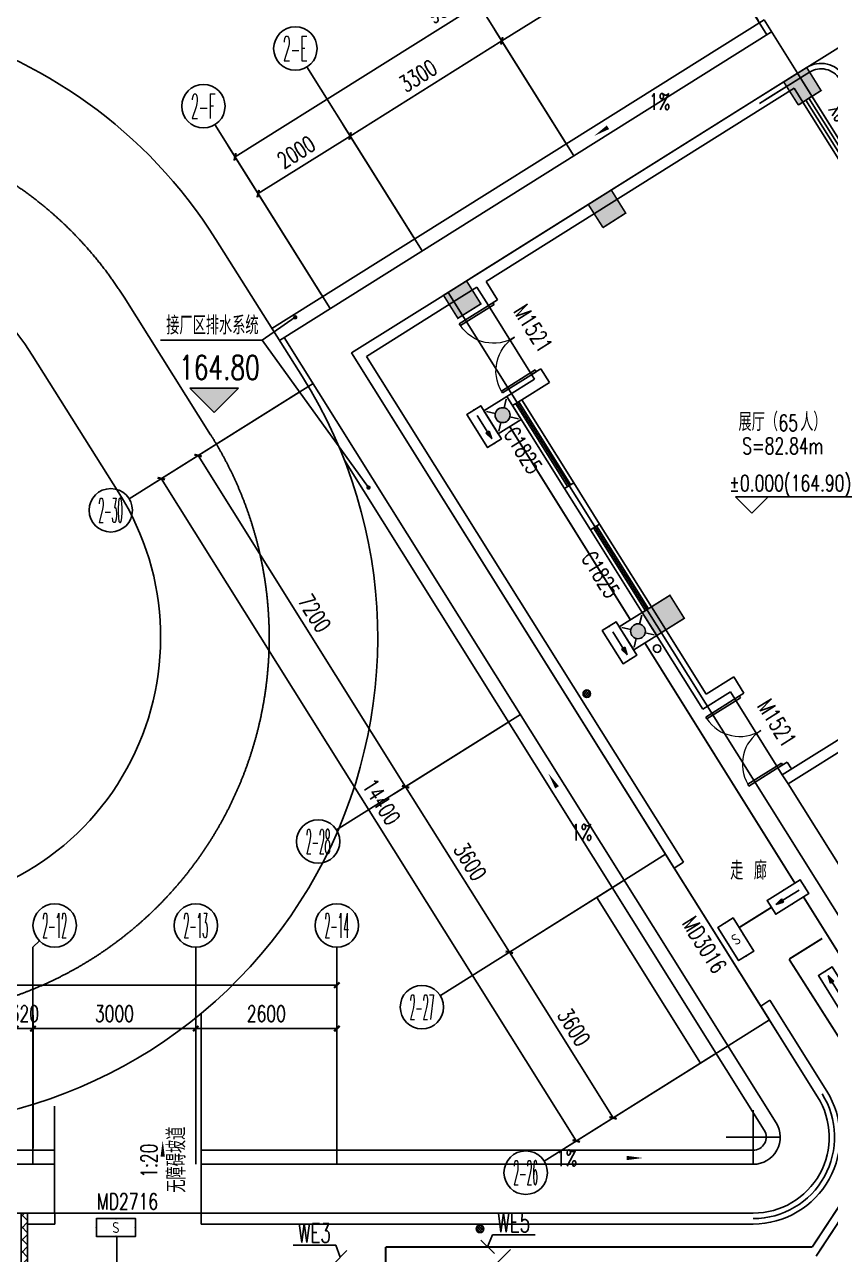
# Model space of a CAD drawing. Extents: x -9422388 to 15610651, y -1992469 to 953794.
# Drawn here: x -2934161 to -2919311, y -277229 to -254575 of the extents above; entities that cross this region are included whole.
import ezdxf
from ezdxf.enums import TextEntityAlignment as Align

# ---------------------------------------------------------------- set-up
doc = ezdxf.new("R2010")
doc.units = 0
doc.header["$LTSCALE"] = 1000
doc.linetypes.add('DASH', pattern=[0.35, 0.25, -0.1])
for name, color, linetype in [('AXIS_TEXT', 7, 'Continuous'), ('C-KZ', 2, 'Continuous'), ('C-Z-HATCH', 253, 'Continuous'), ('DIM-应急', 3, 'Continuous'), ('EQUIP-应急', 3, 'Continuous'), ('WINDOW_TEXT', 7, 'Continuous'), ('WIRE-应急', 1, 'DASH'), ('道路', 4, 'Continuous')]:
    doc.layers.add(name, color=color, linetype=linetype)
doc.styles.add('_TCH_AXIS', font='COMPLEX', dxfattribs={"bigfont": 'GBCBIG'})
doc.styles.add('_TCH_DIM', font='SIMPLEX', dxfattribs={"bigfont": 'GBCBIG'})
doc.styles.add('_TCH_DIM_T3', font='SIMPLEX', dxfattribs={"width": 0.705882, "bigfont": 'GBCBIG'})
doc.styles.add('_TCH_WINDOW', font='SIMPLEX', dxfattribs={"height": 3.5, "bigfont": 'GBCBIG'})
doc.styles.add('_TEL_ATTDEF', font='GBENOR', dxfattribs={"width": 0.8, "height": 3, "bigfont": 'GBCBIG'})
doc.styles.add('_TEL_DIM', font='SIMPLEX', dxfattribs={"width": 0.8, "height": 3.5, "bigfont": 'HZTXT'})
doc.styles.add('COMPLEX', font='COMPLEX')
doc.dimstyles.new('_TCH_ARCH&&100', dxfattribs={"dimtxt": 297.5, "dimasz": 100, "dimexe": 250, "dimexo": 300, "dimgap": 126.25, "dimtad": 1, "dimdec": 0, "dimzin": 0, "dimdsep": 46, "dimtxsty": '_TCH_DIM_T3', "dimblk": 'ARCHTICK', "dimcen": 0.09, "dimclrt": 7, "dimazin": 2, "dimtfac": 1, "dimtdec": 0, "dimtix": 1, "dimtmove": 2, "dimatfit": 3, "dimfxl": 0, "dimtolj": 1, "dimtzin": 0, "dimarcsym": 0})

# ---------------------------------------------------------------- blocks, each defined once
blk = doc.blocks.new('A$C75680FEE')
at = {"layer": '道路', "color": 0, "linetype": 'Continuous'}
blk.add_line((120.239, 32.047), (118.365, 34.384), dxfattribs=at)
at = {"layer": '道路', "color": 0, "linetype": 'DASH', "ltscale": 5}
blk.add_line((118.679, 30.796), (116.805, 33.132), dxfattribs=at)
at = {"layer": '道路', "color": 0, "linetype": 'Continuous', "flags": 128}
blk.add_lwpolyline([(117.119, 29.544), (115.245, 31.881, 0.397913), (108.439, 32.821), (94.752, 23.046, 0.774175), (96.141, 19.432), (113.787, 21.447, 0.590353), (117.119, 29.544)], format="xyb", dxfattribs=at)
at = {"layer": '道路', "color": 0, "linetype": 'Continuous'}
for centre, start, end in [((111.345, 28.752), 38.74, 125.533), ((113.22, 26.415), 276.5175, 38.74)]:
    blk.add_arc(centre, 9, start, end, dxfattribs=at)
at = {"layer": '道路', "color": 0, "linetype": 'DASH', "ltscale": 5}
for centre, start, end in [((111.345, 28.752), 38.74, 125.533), ((113.22, 26.415), 276.5175, 38.74)]:
    blk.add_arc(centre, 7, start, end, dxfattribs=at)
blk = doc.blocks.new('宿舍楼柱网1')
at = {"layer": 'C-Z-HATCH'}
h = blk.add_hatch(color=0, dxfattribs=at)
h.dxf.hatch_style = 1
h.paths.add_polyline_path([(645860, 167538), (646284, 167803), (646019, 168227), (645595, 167962)])
h = blk.add_hatch(color=0, dxfattribs=at)
h.dxf.hatch_style = 1
edge = h.paths.add_edge_path()
edge.add_line((642259, 165280), (642680, 165549))
edge.add_line((642680, 165549), (642415, 165973))
edge.add_line((642415, 165973), (641991, 165708))
edge.add_line((641991, 165708), (642262, 165283))
h = blk.add_hatch(color=0, dxfattribs=at)
h.dxf.hatch_style = 1
h.paths.add_polyline_path([(642259, 165280), (642683, 165545), (642418, 165969), (641994, 165704)])
h = blk.add_hatch(color=0, dxfattribs=at)
h.dxf.hatch_style = 1
h.paths.add_polyline_path([(639588, 163611), (640012, 163876), (639747, 164300), (639323, 164035)])
h = blk.add_hatch(color=0, dxfattribs=at)
h.dxf.hatch_style = 1
h.paths.add_polyline_path([(643252, 157766), (643760, 158084), (643495, 158508), (642987, 158190)])
at = {"layer": 'C-KZ', "color": 0, "const_width": 30}
for points in [[(645860, 167538), (646281, 167806), (646016, 168231), (645592, 167966), (645863, 167540)], [(642259, 165280), (642680, 165549), (642415, 165973), (641991, 165708), (642262, 165283)], [(639588, 163611), (640012, 163876), (639747, 164300), (639323, 164035), (639588, 163611)], [(643252, 157766), (643760, 158084), (643495, 158508), (642987, 158190), (643252, 157766)]]:
    blk.add_lwpolyline(points, dxfattribs=at)
blk = doc.blocks.new('$TCHSYS$WIN2D')
at = {"color": 0}
for p, q in [((-0.5, 0.5), (0.5, 0.5)), ((-0.5, 0.5), (-0.5, -0.5)), ((0.5, 0.5), (0.5, -0.5)), ((0.5, 0.1667), (-0.5, 0.1667)), ((0.5, -0.1667), (-0.5, -0.1667)), ((-0.5, -0.5), (0.5, -0.5))]:
    blk.add_line(p, q, dxfattribs=at)
blk = doc.blocks.new('_ArchTick')
at = {"color": 0, "linetype": 'ByBlock', "const_width": 0.4}
blk.add_lwpolyline([(-0.5, -0.5), (0.5, 0.5)], dxfattribs=at)
blk = doc.blocks.new('*D2797')
at = {"color": 0, "lineweight": -2, "transparency": 16777216}
for p, q in [((1362230, -187593), (1362230, -184343)), ((1418550, -187593), (1418550, -184343)), ((1362230, -184593), (1418550, -184593))]:
    blk.add_line(p, q, dxfattribs=at)
at = {"layer": 'Defpoints', "color": 0, "transparency": 16777216}
for p in [(1418550, -184593), (1362230, -187893), (1418550, -187893)]:
    blk.add_point(p, dxfattribs=at)
at = {"color": 0, "lineweight": -2, "transparency": 16777216, "xscale": 100, "yscale": 100, "zscale": 100, "rotation": 180}
blk.add_blockref('_ArchTick', (1362230, -184593), dxfattribs=at)
at = {"color": 0, "lineweight": -2, "transparency": 16777216, "xscale": 100, "yscale": 100, "zscale": 100}
blk.add_blockref('_ArchTick', (1418550, -184593), dxfattribs=at)
at = {"color": 7, "transparency": 16777216, "insert": (1390390, -184318), "char_height": 297.5, "attachment_point": 5, "style": '_TCH_DIM_T3'}
blk.add_mtext('\\A1;56320', dxfattribs=at)
blk = doc.blocks.new('*D2808')
at = {"color": 0, "lineweight": -2, "transparency": 16777216}
for p, q in [((1412630, -187593), (1412630, -185143)), ((1412950, -187593), (1412950, -185143)), ((1412630, -185393), (1412530, -185393)), ((1412630, -185393), (1412950, -185393)), ((1412950, -185393), (1413050, -185393))]:
    blk.add_line(p, q, dxfattribs=at)
at = {"layer": 'Defpoints', "color": 0, "transparency": 16777216}
for p in [(1412950, -185393), (1412630, -187893), (1412950, -187893)]:
    blk.add_point(p, dxfattribs=at)
at = {"color": 0, "lineweight": -2, "transparency": 16777216, "xscale": 100, "yscale": 100, "zscale": 100}
blk.add_blockref('_ArchTick', (1412630, -185393), dxfattribs=at)
at = {"color": 0, "lineweight": -2, "transparency": 16777216, "xscale": 100, "yscale": 100, "zscale": 100, "rotation": 180}
blk.add_blockref('_ArchTick', (1412950, -185393), dxfattribs=at)
at = {"color": 7, "transparency": 16777216, "insert": (1412790, -185118), "char_height": 297.5, "attachment_point": 5, "style": '_TCH_DIM_T3'}
blk.add_mtext('\\A1;320', dxfattribs=at)
blk = doc.blocks.new('*D2809')
at = {"color": 0, "lineweight": -2, "transparency": 16777216}
for p, q in [((1412950, -187593), (1412950, -185143)), ((1415950, -187593), (1415950, -185143)), ((1412950, -185393), (1415950, -185393))]:
    blk.add_line(p, q, dxfattribs=at)
at = {"layer": 'Defpoints', "color": 0, "transparency": 16777216}
for p in [(1415950, -185393), (1412950, -187893), (1415950, -187893)]:
    blk.add_point(p, dxfattribs=at)
at = {"color": 0, "lineweight": -2, "transparency": 16777216, "xscale": 100, "yscale": 100, "zscale": 100, "rotation": 180}
blk.add_blockref('_ArchTick', (1412950, -185393), dxfattribs=at)
at = {"color": 0, "lineweight": -2, "transparency": 16777216, "xscale": 100, "yscale": 100, "zscale": 100}
blk.add_blockref('_ArchTick', (1415950, -185393), dxfattribs=at)
at = {"color": 7, "transparency": 16777216, "insert": (1414450, -185118), "char_height": 297.5, "attachment_point": 5, "style": '_TCH_DIM_T3'}
blk.add_mtext('\\A1;3000', dxfattribs=at)
blk = doc.blocks.new('*D2810')
at = {"color": 0, "lineweight": -2, "transparency": 16777216}
for p, q in [((1415950, -187593), (1415950, -185143)), ((1418550, -187593), (1418550, -185143)), ((1415950, -185393), (1418550, -185393))]:
    blk.add_line(p, q, dxfattribs=at)
at = {"layer": 'Defpoints', "color": 0, "transparency": 16777216}
for p in [(1418550, -185393), (1415950, -187893), (1418550, -187893)]:
    blk.add_point(p, dxfattribs=at)
at = {"color": 0, "lineweight": -2, "transparency": 16777216, "xscale": 100, "yscale": 100, "zscale": 100, "rotation": 180}
blk.add_blockref('_ArchTick', (1415950, -185393), dxfattribs=at)
at = {"color": 0, "lineweight": -2, "transparency": 16777216, "xscale": 100, "yscale": 100, "zscale": 100}
blk.add_blockref('_ArchTick', (1418550, -185393), dxfattribs=at)
at = {"color": 7, "transparency": 16777216, "insert": (1417250, -185118), "char_height": 297.5, "attachment_point": 5, "style": '_TCH_DIM_T3'}
blk.add_mtext('\\A1;2600', dxfattribs=at)
blk = doc.blocks.new('*D2811')
at = {"color": 0, "lineweight": -2, "transparency": 16777216}
for p, q in [((1426317, -166831), (1424591, -164077)), ((1416674, -169334), (1424723, -164289)), ((1418267, -171876), (1416541, -169122))]:
    blk.add_line(p, q, dxfattribs=at)
at = {"layer": 'Defpoints', "color": 0, "transparency": 16777216}
for p in [(1424723, -164289), (1426476, -167085), (1418426, -172130)]:
    blk.add_point(p, dxfattribs=at)
at = {"color": 0, "lineweight": -2, "transparency": 16777216, "xscale": 100, "yscale": 100, "zscale": 100}
for p, rotation in [((1424723, -164289), 32.07829767622253), ((1416674, -169334), 212.0782976762225)]:
    blk.add_blockref('_ArchTick', p, dxfattribs=dict(at, rotation=rotation))
at = {"color": 7, "transparency": 16777216, "insert": (1420553, -166578), "char_height": 297.5, "attachment_point": 5, "rotation": 32.0783, "style": '_TCH_DIM_T3'}
blk.add_mtext('\\A1;9500', dxfattribs=at)
blk = doc.blocks.new('*D2812')
at = {"color": 0, "lineweight": -2, "transparency": 16777216}
for p, q in [((1419962, -170814), (1418661, -168738)), ((1417099, -170012), (1418793, -168950)), ((1418267, -171876), (1416966, -169800))]:
    blk.add_line(p, q, dxfattribs=at)
at = {"layer": 'Defpoints', "color": 0, "transparency": 16777216}
for p in [(1418793, -168950), (1420121, -171068), (1418426, -172130)]:
    blk.add_point(p, dxfattribs=at)
at = {"color": 0, "lineweight": -2, "transparency": 16777216, "xscale": 100, "yscale": 100, "zscale": 100}
for p, rotation in [((1418793, -168950), 32.07829767622228), ((1417099, -170012), 212.0782976762223)]:
    blk.add_blockref('_ArchTick', p, dxfattribs=dict(at, rotation=rotation))
at = {"color": 7, "transparency": 16777216, "insert": (1417800, -169248), "char_height": 297.5, "attachment_point": 5, "rotation": 32.0783, "style": '_TCH_DIM_T3'}
blk.add_mtext('\\A1;2000', dxfattribs=at)
blk = doc.blocks.new('*D2813')
at = {"color": 0, "lineweight": -2, "transparency": 16777216}
for p, q in [((1422758, -169061), (1421457, -166985)), ((1418793, -168950), (1421590, -167197)), ((1419962, -170814), (1418661, -168738))]:
    blk.add_line(p, q, dxfattribs=at)
at = {"layer": 'Defpoints', "color": 0, "transparency": 16777216}
for p in [(1421590, -167197), (1422917, -169315), (1420121, -171068)]:
    blk.add_point(p, dxfattribs=at)
at = {"color": 0, "lineweight": -2, "transparency": 16777216, "xscale": 100, "yscale": 100, "zscale": 100}
for p, rotation in [((1421590, -167197), 32.07829767622404), ((1418793, -168950), 212.078297676224)]:
    blk.add_blockref('_ArchTick', p, dxfattribs=dict(at, rotation=rotation))
at = {"color": 7, "transparency": 16777216, "insert": (1420045, -167840), "char_height": 297.5, "attachment_point": 5, "rotation": 32.0783, "style": '_TCH_DIM_T3'}
blk.add_mtext('\\A1;3300', dxfattribs=at)
blk = doc.blocks.new('*D2814')
at = {"color": 0, "lineweight": -2, "transparency": 16777216}
for p, q in [((1426317, -166831), (1425016, -164755)), ((1421590, -167197), (1425148, -164967)), ((1422758, -169061), (1421457, -166985))]:
    blk.add_line(p, q, dxfattribs=at)
at = {"layer": 'Defpoints', "color": 0, "transparency": 16777216}
for p in [(1425148, -164967), (1426476, -167085), (1422917, -169315)]:
    blk.add_point(p, dxfattribs=at)
at = {"color": 0, "lineweight": -2, "transparency": 16777216, "xscale": 100, "yscale": 100, "zscale": 100}
for p, rotation in [((1425148, -164967), 32.07829767622178), ((1421590, -167197), 212.0782976762218)]:
    blk.add_blockref('_ArchTick', p, dxfattribs=dict(at, rotation=rotation))
at = {"color": 7, "transparency": 16777216, "insert": (1423223, -165849), "char_height": 297.5, "attachment_point": 5, "rotation": 32.0783, "style": '_TCH_DIM_T3'}
blk.add_mtext('\\A1;4200', dxfattribs=at)
blk = doc.blocks.new('_AXISO')
at = {"color": 0}
blk.add_circle((0, 0), 0.5, dxfattribs=at)
at = {"layer": 'AXIS_TEXT', "color": 0, "style": 'COMPLEX', "width": 1.041667}
blk.add_attdef('A', text='', height=0.56, dxfattribs=at).set_placement((-0.25, -0.28), (0.25, -0.28), align=Align.FIT)
blk = doc.blocks.new('*D2831')
at = {"color": 0, "lineweight": -2, "transparency": 16777216}
for p, q in [((1417856, -173668), (1415102, -175394)), ((1415314, -175261), (1422962, -187463)), ((1425504, -185870), (1422750, -187596))]:
    blk.add_line(p, q, dxfattribs=at)
at = {"layer": 'Defpoints', "color": 0, "transparency": 16777216}
for p in [(1418110, -173509), (1425758, -185710), (1422962, -187463)]:
    blk.add_point(p, dxfattribs=at)
at = {"color": 0, "lineweight": -2, "transparency": 16777216, "xscale": 100, "yscale": 100, "zscale": 100}
for p, rotation in [((1415314, -175261), 122.0782976762229), ((1422962, -187463), 302.0782976762229)]:
    blk.add_blockref('_ArchTick', p, dxfattribs=dict(at, rotation=rotation))
at = {"color": 7, "transparency": 16777216, "insert": (1419371, -181216), "char_height": 297.5, "attachment_point": 5, "rotation": 302.0783, "style": '_TCH_DIM_T3'}
blk.add_mtext('\\A1;14400', dxfattribs=at)
blk = doc.blocks.new('*D2832')
at = {"color": 0, "lineweight": -2, "transparency": 16777216}
for p, q in [((1423592, -182819), (1421516, -184120)), ((1421728, -183987), (1423640, -187038)), ((1425504, -185870), (1423428, -187171))]:
    blk.add_line(p, q, dxfattribs=at)
at = {"layer": 'Defpoints', "color": 0, "transparency": 16777216}
for p in [(1423846, -182660), (1425758, -185710), (1423640, -187038)]:
    blk.add_point(p, dxfattribs=at)
at = {"color": 0, "lineweight": -2, "transparency": 16777216, "xscale": 100, "yscale": 100, "zscale": 100}
for p, rotation in [((1421728, -183987), 122.0782976762242), ((1423640, -187038), 302.0782976762242)]:
    blk.add_blockref('_ArchTick', p, dxfattribs=dict(at, rotation=rotation))
at = {"color": 7, "transparency": 16777216, "insert": (1422917, -185367), "char_height": 297.5, "attachment_point": 5, "rotation": 302.0783, "style": '_TCH_DIM_T3'}
blk.add_mtext('\\A1;3600', dxfattribs=at)
blk = doc.blocks.new('*D2833')
at = {"color": 0, "lineweight": -2, "transparency": 16777216}
for p, q in [((1421680, -179769), (1419604, -181070)), ((1419816, -180937), (1421728, -183987)), ((1423592, -182819), (1421516, -184120))]:
    blk.add_line(p, q, dxfattribs=at)
at = {"layer": 'Defpoints', "color": 0, "transparency": 16777216}
for p in [(1421934, -179609), (1423846, -182660), (1421728, -183987)]:
    blk.add_point(p, dxfattribs=at)
at = {"color": 0, "lineweight": -2, "transparency": 16777216, "xscale": 100, "yscale": 100, "zscale": 100}
for p, rotation in [((1419816, -180937), 122.0782976762244), ((1421728, -183987), 302.0782976762244)]:
    blk.add_blockref('_ArchTick', p, dxfattribs=dict(at, rotation=rotation))
at = {"color": 7, "transparency": 16777216, "insert": (1421005, -182316), "char_height": 297.5, "attachment_point": 5, "rotation": 302.0783, "style": '_TCH_DIM_T3'}
blk.add_mtext('\\A1;3600', dxfattribs=at)
blk = doc.blocks.new('*D2834')
at = {"color": 0, "lineweight": -2, "transparency": 16777216}
for p, q in [((1417856, -173668), (1415780, -174969)), ((1415992, -174836), (1419816, -180937)), ((1421680, -179769), (1419604, -181070))]:
    blk.add_line(p, q, dxfattribs=at)
at = {"layer": 'Defpoints', "color": 0, "transparency": 16777216}
for p in [(1418110, -173509), (1421934, -179609), (1419816, -180937)]:
    blk.add_point(p, dxfattribs=at)
at = {"color": 0, "lineweight": -2, "transparency": 16777216, "xscale": 100, "yscale": 100, "zscale": 100}
for p, rotation in [((1415992, -174836), 122.0782976762235), ((1419816, -180937), 302.0782976762235)]:
    blk.add_blockref('_ArchTick', p, dxfattribs=dict(at, rotation=rotation))
at = {"color": 7, "transparency": 16777216, "insert": (1418137, -177741), "char_height": 297.5, "attachment_point": 5, "rotation": 302.0783, "style": '_TCH_DIM_T3'}
blk.add_mtext('\\A1;7200', dxfattribs=at)
blk = doc.blocks.new('$DorLib2D$00000002')
at = {"color": 0}
for p, q in [((-0.5, 0), (-0.5, 0.4875)), ((-0.475, 0.4875), (-0.5, 0.4875)), ((-0.475, 0), (-0.475, 0.4875)), ((0.475, 0), (0.475, 0.4875)), ((0.475, 0.4875), (0.5, 0.4875)), ((0.5, 0), (0.5, 0.4875)), ((-0.5, 0), (-0.475, 0)), ((0.5, 0), (0.475, 0))]:
    blk.add_line(p, q, dxfattribs=at)
at = {"color": 0, "lineweight": 13}
for centre, start, end in [((-0.4875, 0), 0, 88.53072), ((0.4875, 0), 91.46928, 180)]:
    blk.add_arc(centre, 0.4875, start, end, dxfattribs=at)
blk = doc.blocks.new('$equip$00003165')
for p, q in [((0.72, 0.66), (-0.72, 0.66)), ((-0.72, 0.66), (-0.72, 0)), ((0.72, 0), (0.72, 0.66)), ((-0.72, 0), (0.72, 0))]:
    blk.add_line(p, q)
at = {"const_width": 0.04}
blk.add_lwpolyline([(-0.72, 0.66), (-0.72, 0), (0.72, 0), (0.72, 0.66), (-0.72, 0.66), (-0.72, 0)], dxfattribs=at)
for p in [(0, 0.66), (-0.72, 0.33), (0, 0), (0.72, 0.33)]:
    blk.add_point(p)
at = {"color": 7, "style": '_TEL_DIM'}
blk.add_attdef('$TEXT$', text='', height=0.4, dxfattribs=at).set_placement((0, 0.33), align=Align.MIDDLE_CENTER)
at = {"color": 7, "style": '_TEL_DIM', "flags": 1}
for tag in ['A', 'REMARK']:
    blk.add_attdef(tag, text='', height=0.00002, dxfattribs=at).set_placement((0, 0), align=Align.MIDDLE_CENTER)
blk = doc.blocks.new('$equip$00002604')
blk.add_hatch(color=256).paths.add_polyline_path([(0.275, 0.5, 1), (-0.274, 0.5, 1)])
for p, q in [((-0.429, 0.929), (-0.194, 0.694)), ((0.194, 0.694), (0.429, 0.929)), ((-0.429, 0.071), (-0.194, 0.306)), ((0.194, 0.306), (0.429, 0.071))]:
    blk.add_line(p, q)
at = {"const_width": 0.04}
blk.add_lwpolyline([(-0.5, 1), (-0.5, 0), (0.5, 0), (0.5, 1), (-0.5, 1), (-0.5, 0)], dxfattribs=at)
blk.add_lwpolyline([(-0.5, 1), (-0.5, 0), (0.5, 0), (0.5, 1)], close=True)
blk.add_circle((0, 0.5), 0.275)
for p in [(0, 1), (-0.5, 0.5), (0.5, 0.5), (0, 0)]:
    blk.add_point(p)
at = {"color": 7, "style": '_TEL_DIM', "flags": 1}
blk.add_attdef('A', text='', height=0.000025, dxfattribs=at).set_placement((0, 0), align=Align.MIDDLE_CENTER)
blk = doc.blocks.new('$equip$00002541')
blk.add_hatch(color=256).paths.add_polyline_path([(-0.24, 0.372), (-0.528, 0.3), (-0.24, 0.228)])
for p, q in [((-0.72, 0.6), (-0.72, 0)), ((0.72, 0.6), (-0.72, 0.6)), ((0.72, 0), (0.72, 0.6)), ((-0.72, 0), (0.72, 0)), ((-0.24, 0.372), (-0.528, 0.3)), ((-0.528, 0.3), (-0.24, 0.228)), ((-0.24, 0.372), (-0.24, 0.228))]:
    blk.add_line(p, q)
at = {"color": 7}
blk.add_line((-0.48, 0.3), (0.48, 0.3), dxfattribs=at)
at = {"const_width": 0.04}
blk.add_lwpolyline([(-0.72, 0.6), (-0.72, 0), (0.72, 0), (0.72, 0.6), (-0.72, 0.6), (-0.72, 0)], dxfattribs=at)
for p in [(0, 0.6), (-0.72, 0.3), (0, 0), (0.72, 0.3)]:
    blk.add_point(p)
at = {"color": 7, "style": '_TEL_DIM', "flags": 1}
blk.add_attdef('A', text='', height=0.00002, dxfattribs=at).set_placement((0, 0), align=Align.MIDDLE_CENTER)
blk = doc.blocks.new('$equip$00002540')
blk.add_hatch(color=256).paths.add_polyline_path([(0.24, 0.372), (0.24, 0.228), (0.528, 0.3)])
for p, q in [((-0.72, 0.6), (-0.72, 0)), ((0.72, 0.6), (-0.72, 0.6)), ((0.72, 0), (0.72, 0.6)), ((-0.72, 0), (0.72, 0)), ((0.24, 0.372), (0.24, 0.228)), ((0.528, 0.3), (0.24, 0.372)), ((0.24, 0.228), (0.528, 0.3))]:
    blk.add_line(p, q)
at = {"color": 7}
blk.add_line((-0.48, 0.3), (0.48, 0.3), dxfattribs=at)
at = {"const_width": 0.04}
blk.add_lwpolyline([(-0.72, 0.6), (-0.72, 0), (0.72, 0), (0.72, 0.6), (-0.72, 0.6), (-0.72, 0)], dxfattribs=at)
for p in [(0, 0.6), (-0.72, 0.3), (0, 0), (0.72, 0.3)]:
    blk.add_point(p)
at = {"color": 7, "style": '_TEL_DIM', "flags": 1}
blk.add_attdef('A', text='', height=0.00002, dxfattribs=at).set_placement((0, 0), align=Align.MIDDLE_CENTER)
blk = doc.blocks.new('76867')
blk.add_hatch(color=8).paths.add_polyline_path([(1416288.2, -174045.1), (1415838.2, -173595.1), (1416738.2, -173595.1)])
h = blk.add_hatch()
h.set_pattern_fill('ANSI37', color=8, scale=20)
h.set_pattern_definition([(45, (368848.466, 204780.552), (-22.4506403, 22.4506403), []), (135, (368848.466, 204780.552), (-22.4506403, -22.4506403), [])])
edge = h.paths.add_edge_path()
edge.add_arc((1423155.9, -179224.1), 70, 0, 360)
h = blk.add_hatch()
h.set_pattern_fill('ANSI37', color=8, scale=100)
h.set_pattern_definition([(45, (791256.12, 205282.17), (-112.2532, 112.2532), []), (135, (791256.12, 205282.17), (-112.2532, -112.2532), [])])
h.paths.add_polyline_path([(1412729.8, -188792.5), (1412849.8, -188792.5), (1412849.8, -199192.6), (1412729.8, -199192.6)])
h = blk.add_hatch()
h.set_pattern_fill('ANSI37', color=8, scale=20)
h.set_pattern_definition([(45, (366880.12, 194922.9), (-22.4506403, 22.4506403), []), (135, (366880.12, 194922.9), (-22.4506403, -22.4506403), [])])
edge = h.paths.add_edge_path()
edge.add_arc((1421187.6, -189081.7), 70, 0, 360)
at = {"color": 8}
for p, q in [((1426476, -167084.9), (1424351.7, -163695.6)), ((1422917.3, -169315.4), (1420792.9, -165926.1)), ((1420121.1, -171067.9), (1417996.8, -167678.7)), ((1427038.7, -167794.3), (1421107.4, -171511.9)), ((1427304.2, -168218), (1427038.7, -167794.3)), ((1426975.5, -168070), (1421298.4, -171628.2)), ((1426975.5, -168070), (1427134.8, -168324.2)), ((1427134.8, -168324.2), (1427304.2, -168218)), ((1418426.4, -172130.1), (1416302.1, -168740.8)), ((1421107.4, -171511.9), (1420599.1, -171830.5)), ((1421510.8, -171967.2), (1421298.4, -171628.2)), ((1420599.1, -171830.5), (1418819.7, -172945.8)), ((1420705.3, -172000), (1420599.1, -171830.5)), ((1421128.9, -171734.5), (1420705.3, -172000)), ((1421128.9, -171734.5), (1421341.4, -172073.4)), ((1420705.3, -172000), (1419095.4, -173009)), ((1421341.4, -172073.4), (1421510.8, -171967.2)), ((1421341.4, -172073.4), (1422138, -173344.4)), ((1417783.6, -172290), (1417173, -172711.8)), ((1417173, -172711.8), (1415300.2, -172711.8)), ((1419133.1, -175426.3), (1417173, -172711.8)), ((1418819.7, -172945.8), (1424767.7, -182435.8)), ((1424937.2, -182329.6), (1419095.4, -173009)), ((1422307.4, -173238.2), (1422138, -173344.4)), ((1422466.8, -173492.4), (1422307.4, -173238.2)), ((1418110.2, -173508.5), (1414720.9, -175632.8)), ((1422191.1, -173429.1), (1421682.7, -173747.8)), ((1422466.8, -173492.4), (1421958.4, -173811)), ((1422138, -173344.4), (1422191.1, -173429.1)), ((1416288.2, -174045.1), (1415838.2, -173595.1)), ((1415838.2, -173595.1), (1416738.2, -173595.1)), ((1416288.2, -174045.1), (1416738.2, -173595.1)), ((1421682.7, -173747.8), (1421788.9, -173917.2)), ((1421788.9, -173917.2), (1421958.4, -173811)), ((1422914.3, -175336.2), (1422744.8, -175442.4)), ((1423392.1, -176098.5), (1422914.3, -175336.2)), ((1422744.8, -175442.4), (1423222.7, -176204.8)), ((1426198.4, -175898.8), (1425898.4, -175598.8)), ((1425898.4, -175598.8), (1428239.9, -175598.8)), ((1426198.4, -175898.8), (1426498.4, -175598.8)), ((1423222.7, -176204.8), (1423392.1, -176098.5)), ((1432604.9, -177051.6), (1426758.4, -180716.1)), ((1432711.1, -177221.1), (1426864.6, -180885.6)), ((1424348.1, -177623.7), (1424178.6, -177729.9)), ((1424178.6, -177729.9), (1425294, -179509.6)), ((1425357.3, -179233.9), (1424348.1, -177623.7)), ((1425865.7, -178915.2), (1425357.3, -179233.9)), ((1426051.5, -179211.8), (1425865.7, -178915.2)), ((1425802.4, -179190.9), (1425294, -179509.6)), ((1425802.4, -179190.9), (1425882.1, -179318)), ((1425882.1, -179318), (1426051.5, -179211.8)), ((1425882.1, -179318), (1426678.7, -180589)), ((1421934, -179609.2), (1418544.7, -181733.5)), ((1426848.2, -180482.8), (1426678.7, -180589)), ((1426927.8, -180609.9), (1426848.2, -180482.8)), ((1426678.7, -180589), (1426758.4, -180716.1)), ((1426864.6, -180885.6), (1426758.4, -180716.1)), ((1424767.7, -182435.8), (1424937.2, -182329.6)), ((1424767.7, -182435.8), (1426361, -184977.8)), ((1423845.8, -182659.6), (1420456.5, -184783.9)), ((1413067, -183775.4), (1412949.8, -183892.6)), ((1412949.8, -187892.6), (1412949.8, -183892.6)), ((1415949.8, -187892.6), (1415949.8, -183892.6)), ((1418549.8, -187892.6), (1418549.8, -183892.6)), ((1426530.4, -184871.6), (1426361, -184977.8)), ((1426361, -184977.8), (1427408.5, -186649)), ((1427577.9, -186542.8), (1426530.4, -184871.6)), ((1425757.7, -185710), (1422368.4, -187834.3)), ((1413348.5, -188792.5), (1413348.5, -186818.8)), ((1416049.8, -188792.5), (1412829.8, -188792.5)), ((1413349.8, -188792.5), (1412849.8, -188792.5)), ((1412849.8, -188792.5), (1412849.8, -188992.5)), ((1413349.8, -188992.5), (1413349.8, -188792.5)), ((1426222.2, -188792.5), (1416049.8, -188792.5)), ((1416049.8, -188792.5), (1416049.8, -188992.5)), ((1412849.8, -188992.5), (1413349.8, -188992.5)), ((1416049.8, -188992.5), (1426222.2, -188992.5))]:
    blk.add_line(p, q, dxfattribs=at)
at = {"color": 8, "linetype": 'DASH'}
for p, q in [((1424937.2, -182329.6), (1424767.7, -182435.8)), ((1426361, -184977.8), (1426530.4, -184871.6)), ((1413349.8, -188792.5), (1413349.8, -188992.5)), ((1416049.8, -188992.5), (1416049.8, -188792.5))]:
    blk.add_line(p, q, dxfattribs=at)
at = {"color": 8}
for points in [[(1426422.8, -166811.6), (1417353.7, -172495.3)], [(1427038.8, -167794.6), (1426422.8, -166811.6)], [(1426560.9, -167032), (1417492.3, -172715.3)], [(1426864.6, -180885.6), (1428670.4, -183766.4)], [(1416049.8, -188792.5), (1416049.8, -185112.7)], [(1426223.5, -187893.2), (1426223.5, -186893.2)], [(1425723.5, -187393.2), (1426723.5, -187393.2)], [(1362389.8, -187632.6), (1413348.5, -187632.5)], [(1362129.8, -187892.6), (1413348.5, -187892.5)]]:
    blk.add_lwpolyline(points, dxfattribs=at)
for points, format in [([(1362129.8, -198492.6), (1362129.8, -199692.6), (1437016.2, -199692.6), (1442376.7, -190006.3), (1428055.4, -167156.9), (1427208.2, -167688.1, -0.4142136), (1427897.4, -167846.3), (1441326.9, -189272.8, -0.2728148), (1441368.4, -190795.7), (1437149.6, -198418.9, -0.2728148), (1435837.2, -199192.6), (1362829.8, -199192.6, -0.4142136), (1362129.8, -198492.6)], "xyb"), ([(1426392.5, -168199.4), (1427208.2, -167688.1, -0.4142136), (1427897.4, -167846.3), (1441326.9, -189272.8, -0.2728148), (1441368.4, -190795.7), (1437149.6, -198418.9, -0.2728148), (1435837.2, -199192.6), (1412849.8, -199192.6)], "xyb"), ([(1426445.6, -168284.1), (1427261.3, -167772.9, -0.4142136), (1427812.6, -167899.4), (1441242.2, -189325.9, -0.2728148), (1441280.9, -190747.3), (1437062.1, -198370.5, -0.2728148), (1435837.2, -199092.6), (1412849.8, -199092.6)], "xyb"), ([(1412849.8, -199092.6), (1435837.2, -199092.6, 0.2728148), (1437062.1, -198370.5), (1441280.9, -190747.3, 0.2728148), (1441242.2, -189325.9), (1427812.6, -167899.4, 0.4142136), (1427261.3, -167772.9), (1426341, -168349.7)], "xyb"), ([(1424211.6, -168371.8, 0, 0, 0), (1423291.4, -168948.5, 0, 80, 0), (1423545.6, -168789.2, 0, 0, 0)], "xyseb"), ([(1416049.8, -187892.5), (1426222.2, -187892.5, 0.5895047), (1426645.9, -187127), (1417579, -172661)], "xyb"), ([(1416049.8, -187632.5), (1426222.2, -187632.5, 0.5895047), (1426425.6, -187265.1), (1418689.5, -174922.3)], "xyb"), ([(1422977.4, -181539.5, 0, 0, 0), (1422447.5, -180694, 0, 80, 0), (1422606.8, -180948.2, 0, 0, 0)], "xyseb"), ([(1415340.3, -188180.4, 0, 0, 0), (1415340.3, -187454.2, 0, 80, 0), (1415340.3, -187754.2, 0, 0, 0)], "xyseb"), ([(1423029.7, -187776.5, 0, 0, 0), (1424189.2, -187776.5, 0, 80, 0), (1423889.2, -187776.5, 0, 0, 0)], "xyseb")]:
    blk.add_lwpolyline(points, format=format, dxfattribs=at)
for points in [[(1369329.8, -198492.6), (1436308.8, -198492.6), (1440984.3, -190044.2), (1427038.8, -167794.6), (1420599.1, -171830.5), (1430951.3, -188347.3), (1429542.7, -190892.6), (1376629.8, -190892.6), (1376629.8, -188792.6), (1369329.8, -188792.6)], [(1424608.4, -182181.6), (1423337.4, -182978.2), (1425249.3, -186028.6), (1426520.3, -185232)], [(1412729.8, -188792.5), (1412849.8, -188792.5), (1412849.8, -199192.6), (1412729.8, -199192.6)]]:
    blk.add_lwpolyline(points, close=True, dxfattribs=at)
blk.add_lwpolyline([(1376629.8, -188792.6), (1426222.2, -188792.5, 0.5895079), (1427408.5, -186649), (1418819.7, -172945.8), (1420599.1, -171830.5), (1430951.3, -188347.3), (1429542.7, -190892.6), (1376629.8, -190892.6)], format="xyb", close=True, dxfattribs=at)
at = {"color": 8, "const_width": 40}
for points in [[(1417800.1, -172278.6, 1), (1417767.2, -172301.4, 1)], [(1419144.9, -175442.5, 1), (1419121.4, -175410.1, 1)]]:
    blk.add_lwpolyline(points, format="xyb", close=True, dxfattribs=at)
at = {"color": 8}
for centre in [(1424452.3, -178392), (1423155.9, -179224.1), (1421187.6, -189081.7)]:
    blk.add_circle(centre, 70, dxfattribs=at)
for centre, radius, start in [((1426222.2, -187392.5), 1600, 270.00004), ((1426222.2, -187392.6), 1500, 270), ((1426222.2, -187392.5), 1400, 270.00004)]:
    blk.add_arc(centre, radius, start, 32.0783, dxfattribs=at)
at = {"color": 8, "xscale": 1000, "yscale": 1000, "zscale": 1000, "rotation": 353.4824571599657}
blk.add_blockref('A$C75680FEE', (1294816.3, -191580), dxfattribs=at)
at = {"color": 8}
ref = blk.add_blockref('_AXISO', (1417784.3, -167339.7), dxfattribs=dict(at, xscale=800, yscale=800, zscale=800))
ref.add_attrib('A', '2-E', dxfattribs={"layer": 'AXIS_TEXT', "color": 8, "height": 452.55, "style": '_TCH_AXIS', "width": 0.33871}).set_placement((1417558.1, -167566), (1418010.6, -167566), align=Align.FIT)
blk.add_blockref('宿舍楼柱网1', (781191.9, -335918.9), dxfattribs=at)
ref = blk.add_blockref('_AXISO', (1416089.7, -168401.9), dxfattribs=dict(at, xscale=800, yscale=800, zscale=800))
ref.add_attrib('A', '2-F', dxfattribs={"layer": 'AXIS_TEXT', "color": 8, "height": 452.55, "style": '_TCH_AXIS', "width": 0.33871}).set_placement((1415863.4, -168628.2), (1416316, -168628.2), align=Align.FIT)
ref = blk.add_blockref('$TCHSYS$WIN2D', (1428002.9, -169520.9), dxfattribs=dict(at, xscale=2950, yscale=-200, zscale=200, rotation=302.0782976762252))
ref.add_attrib('A', 'XJC2925', (1427595.7, -168448.9), dxfattribs={"layer": 'WINDOW_TEXT', "color": 8, "height": 297.5, "rotation": 302.0783, "style": '_TCH_WINDOW', "width": 0.705882})
ref = blk.add_blockref('$DorLib2D$00000002', (1421824.4, -172655.8), dxfattribs=dict(at, xscale=1500, yscale=-1500, zscale=200, rotation=302.0782976762217))
ref.add_attrib('A', 'M1521', (1421791, -172175.1), dxfattribs={"layer": 'WINDOW_TEXT', "color": 8, "height": 297.5, "rotation": 302.0783, "style": '_TCH_WINDOW', "width": 0.705882})
ref = blk.add_blockref('$TCHSYS$WIN2D', (1422351.6, -174626.7), dxfattribs=dict(at, xscale=1800, yscale=200, zscale=200, rotation=302.0782976762214))
ref.add_attrib('A', 'C1825', (1421613.1, -174434.6), dxfattribs={"layer": 'WINDOW_TEXT', "color": 8, "height": 297.5, "rotation": 302.0783, "style": '_TCH_WINDOW', "width": 0.705882})
ref = blk.add_blockref('_AXISO', (1414382, -175845.2), dxfattribs=dict(at, xscale=800, yscale=800, zscale=800))
ref.add_attrib('A', '2-30', dxfattribs={"layer": 'AXIS_TEXT', "color": 8, "height": 452.55, "style": '_TCH_AXIS', "width": 0.265823}).set_placement((1414155.7, -176071.5), (1414608.2, -176071.5), align=Align.FIT)
ref = blk.add_blockref('$TCHSYS$WIN2D', (1423785.4, -176914.2), dxfattribs=dict(at, xscale=1800, yscale=200, zscale=200, rotation=302.0782976762214))
ref.add_attrib('A', 'C1825', (1423043.7, -176724.1), dxfattribs={"layer": 'WINDOW_TEXT', "color": 8, "height": 297.5, "rotation": 302.0783, "style": '_TCH_WINDOW', "width": 0.705882})
ref = blk.add_blockref('$DorLib2D$00000002', (1426365.1, -179900.4), dxfattribs=dict(at, xscale=-1500, yscale=-1500, zscale=200, rotation=302.0782976762218))
ref.add_attrib('A', 'M1521', (1426285.1, -179445.2), dxfattribs={"layer": 'WINDOW_TEXT', "color": 8, "height": 297.5, "rotation": 302.0783, "style": '_TCH_WINDOW', "width": 0.705882})
ref = blk.add_blockref('_AXISO', (1418205.7, -181946), dxfattribs=dict(at, xscale=800, yscale=800, zscale=800))
ref.add_attrib('A', '2-28', dxfattribs={"layer": 'AXIS_TEXT', "color": 8, "height": 452.55, "style": '_TCH_AXIS', "width": 0.2625}).set_placement((1417979.5, -182172.2), (1418432, -182172.2), align=Align.FIT)
ref = blk.add_blockref('_AXISO', (1413349.8, -183492.6), dxfattribs=dict(at, xscale=800, yscale=800, zscale=800))
ref.add_attrib('A', '2-12', dxfattribs={"layer": 'AXIS_TEXT', "color": 8, "height": 452.55, "style": '_TCH_AXIS', "width": 0.28}).set_placement((1413123.5, -183718.8), (1413576.1, -183718.8), align=Align.FIT)
ref = blk.add_blockref('_AXISO', (1415949.8, -183492.6), dxfattribs=dict(at, xscale=800, yscale=800, zscale=800))
ref.add_attrib('A', '2-13', dxfattribs={"layer": 'AXIS_TEXT', "color": 8, "height": 452.55, "style": '_TCH_AXIS', "width": 0.28}).set_placement((1415723.5, -183718.8), (1416176.1, -183718.8), align=Align.FIT)
ref = blk.add_blockref('_AXISO', (1418549.8, -183492.6), dxfattribs=dict(at, xscale=800, yscale=800, zscale=800))
ref.add_attrib('A', '2-14', dxfattribs={"layer": 'AXIS_TEXT', "color": 8, "height": 452.55, "style": '_TCH_AXIS', "width": 0.272727}).set_placement((1418323.5, -183718.8), (1418776.1, -183718.8), align=Align.FIT)
ref = blk.add_blockref('_AXISO', (1420117.6, -184996.3), dxfattribs=dict(at, xscale=800, yscale=800, zscale=800))
ref.add_attrib('A', '2-27', dxfattribs={"layer": 'AXIS_TEXT', "color": 8, "height": 452.55, "style": '_TCH_AXIS', "width": 0.2625}).set_placement((1419891.3, -185222.6), (1420343.9, -185222.6), align=Align.FIT)
ref = blk.add_blockref('_AXISO', (1422029.5, -188046.7), dxfattribs=dict(at, xscale=800, yscale=800, zscale=800))
ref.add_attrib('A', '2-26', dxfattribs={"layer": 'AXIS_TEXT', "color": 8, "height": 452.55, "style": '_TCH_AXIS', "width": 0.2625}).set_placement((1421803.2, -188273), (1422255.8, -188273), align=Align.FIT)
at = {"color": 7, "style": '_TCH_DIM', "width": 0.705882}
for p in [(1424300.6, -168464.8), (1422863.2, -181925.9), (1422584.7, -187925.2)]:
    blk.add_text('1%', height=297.5, dxfattribs=at).set_placement(p)
at = {"color": 8, "style": '_TCH_DIM'}
for s, height, p in [('接厂区排水系统', 337.59, (1415405.2, -172606.8)), ('展厅（', 337.59, (1425950.6, -174384.9)), ('人）', 337.59, (1427087.8, -174384.9)), ('走', 337.6, (1425797.5, -182650.6)), ('廊', 337.6, (1426233.2, -182650.6))]:
    blk.add_text(s, height=height, dxfattribs=at).set_placement(p)
at = {"color": 8, "style": '_TCH_DIM', "width": 0.705882}
for s, height, p in [('164.80', 446.25, (1415643.2, -173437.6)), ('65', 297.5, (1426687.8, -174384.9)), ('S=82.84m', 297.5, (1426019.7, -174808.1)), ('%%P0.000(164.90)', 297.5, (1425779.9, -175493.8))]:
    blk.add_text(s, height=height, dxfattribs=at).set_placement(p)
at = {"color": 8, "style": '_TCH_DIM'}
blk.add_text('无障碍坡道', height=337.59, rotation=90, dxfattribs=at).set_placement((1415761.8, -188414.9))
at = {"color": 8, "style": '_TCH_DIM', "width": 0.705882}
blk.add_text('1:20', height=297.5, rotation=90, dxfattribs=at).set_placement((1415235.3, -188142.3))
at = {"layer": 'WINDOW_TEXT', "color": 8, "style": '_TCH_WINDOW', "width": 0.705882}
for s, rotation, p in [('MD3016', 302.0783, (1424898.4, -183451.5)), ('MD2716', 0.00004, (1414129.8, -188725.7))]:
    blk.add_text(s, height=297.5, rotation=rotation, dxfattribs=at).set_placement(p)
at = {"color": 8}
for p1, p2, distance, picture, middle in [((1418426.4, -172130.1), (1426476, -167084.9), 3300, '*D2811', (1420552.6, -166578.3)), ((1422917.3, -169315.4), (1426476, -167084.9), 2500, '*D2814', (1423222.9, -165848.8)), ((1420121.1, -171067.9), (1422917.3, -169315.4), 2500, '*D2813', (1420045.4, -167840.3)), ((1418426.4, -172130.1), (1420121.1, -171067.9), 2500, '*D2812', (1417800, -169247.7)), ((1418110.2, -173508.5), (1425757.9, -185710.2), -3300, '*D2831', (1419370.9, -181215.9)), ((1418110.2, -173508.5), (1421934, -179609.2), -2500, '*D2834', (1418136.8, -177740.5)), ((1421934, -179609.2), (1423845.8, -182659.6), -2500, '*D2833', (1421004.6, -182316.1)), ((1423845.8, -182659.6), (1425757.9, -185710.2), -2500, '*D2832', (1422916.5, -185366.5)), ((1362229.8, -187892.6), (1418549.8, -187892.6), 3300, '*D2797', (1390389.8, -184317.6)), ((1412629.8, -187892.6), (1412949.8, -187892.6), 2500, '*D2808', (1412789.8, -185117.6)), ((1412949.8, -187892.6), (1415949.8, -187892.6), 2500, '*D2809', (1414449.8, -185117.6)), ((1415949.8, -187892.6), (1418549.8, -187892.6), 2500, '*D2810', (1417249.8, -185117.6))]:
    dim = blk.add_aligned_dim(p1=p1, p2=p2, distance=distance, dimstyle='_TCH_ARCH&&100', dxfattribs=at)
    dim.commit()
    dim.dimension.update_dxf_attribs({"geometry": picture, "text_midpoint": middle})

msp = doc.modelspace()

# ---------------------------------------------------------------- linework, layer by layer
at = {"layer": 'DIM-应急'}
for p, q in [((-2925751.26305, -276967.36126), (-2925503.77567, -277214.84863)), ((-2928219.6233, -277158.8307), (-2928467.11067, -277406.31807)), ((-2925206.84176, -277139.00716), (-2925454.32913, -277386.49454))]:
    msp.add_line(p, q, dxfattribs=at)
for points in [[(-2928426.34361, -277061.59902), (-2929209.34361, -277061.59902)], [(-2928343.36699, -277282.57438), (-2928426.34361, -277061.59902)], [(-2925627.51936, -277091.10494), (-2925536.99027, -276870.47528)], [(-2925536.99027, -276870.47528), (-2924753.99027, -276870.47528)]]:
    msp.add_lwpolyline(points, dxfattribs=at)
at = {"layer": 'WIRE-应急', "linetype": 'DASH', "const_width": 35}
for points in [[(-2925219.94391, -261981.13531), (-2922994.86441, -265542.00687)], [(-2922729.90478, -265966.03092), (-2919965.65108, -270389.76155)], [(-2919806.6753, -270644.17598), (-2919020.25664, -271902.70893)], [(-2920993.45245, -271208.87989), (-2920398.02548, -270836.81582)], [(-2920067.68768, -271787.78424), (-2919461.44261, -271408.96027)], [(-2920073.13473, -271791.18793), (-2918145.02806, -274814.64509)], [(-2919644.75474, -277091.10494), (-2918145.02806, -274814.64509)], [(-2919574.72002, -277262.75085), (-2917852.56155, -274648.6581)], [(-2932461.14882, -277609.61978), (-2932461.14882, -276899.60304)], [(-2927507.56292, -277091.10494), (-2919644.75474, -277091.10494)], [(-2927507.56292, -278872.1539), (-2927507.56292, -277091.10494)]]:
    msp.add_lwpolyline(points, dxfattribs=at)

# ---------------------------------------------------------------- block references
msp.add_blockref('76867', (-4346955.86582, -87677.05779))
at = {"layer": 'EQUIP-应急'}
for name, p, xscale, yscale, zscale, rotation in [('$equip$00002604', (-2925140.40392, -261636.64414), 500, 500, 500, 122.0000000000046), ('$equip$00002541', (-2925564.43575, -261901.60311), 500, 500, 500, 122.0000000000046), ('$equip$00002604', (-2922644.91773, -265618.13604), 500, 500, 500, 122.0000000000046), ('$equip$00002541', (-2923068.94957, -265883.09501), 500, 500, 500, 122.0000000000046), ('$equip$00002541', (-2920013.24027, -270773.2521), 499.9999999999999, 499.9999999999999, 499.9999999999999, 32.00000000000461), ('$equip$00002540', (-2919085.64956, -272238.36556), 500, 500, 500, 122.0000000000046)]:
    msp.add_blockref(name, p, dxfattribs=dict(at, xscale=xscale, yscale=yscale, zscale=zscale, rotation=rotation))
ref = msp.add_blockref('$equip$00003165', (-2921192.81232, -271512.57379), dxfattribs=dict(at, xscale=499.9999999999998, yscale=499.9999999999998, zscale=499.9999999999998, rotation=302.0000000000045))
ref.add_attrib('$TEXT$', 'S', dxfattribs={"layer": '0', "color": 7, "height": 200, "rotation": 32.000000001, "style": '_TEL_ATTDEF'}).set_placement((-2921052.88438, -271425.13711), align=Align.MIDDLE_CENTER)
ref = msp.add_blockref('$equip$00003165', (-2932478.30579, -276569.60304), dxfattribs=dict(at, xscale=500, yscale=500, zscale=500, rotation=180))
ref.add_attrib('$TEXT$', 'S', dxfattribs={"layer": '0', "color": 7, "height": 200, "style": '_TEL_ATTDEF'}).set_placement((-2932478.30579, -276734.60304), align=Align.MIDDLE_CENTER)

# ---------------------------------------------------------------- texts
at = {"layer": 'DIM-应急', "color": 7, "style": '_TEL_DIM', "width": 0.64}
for s, p in [('WE5', (-2925449.49027, -276820.47528)), ('WE3', (-2929121.84361, -277011.59902))]:
    msp.add_text(s, height=350, dxfattribs=at).set_placement(p)

doc.saveas('drawing.dxf')
